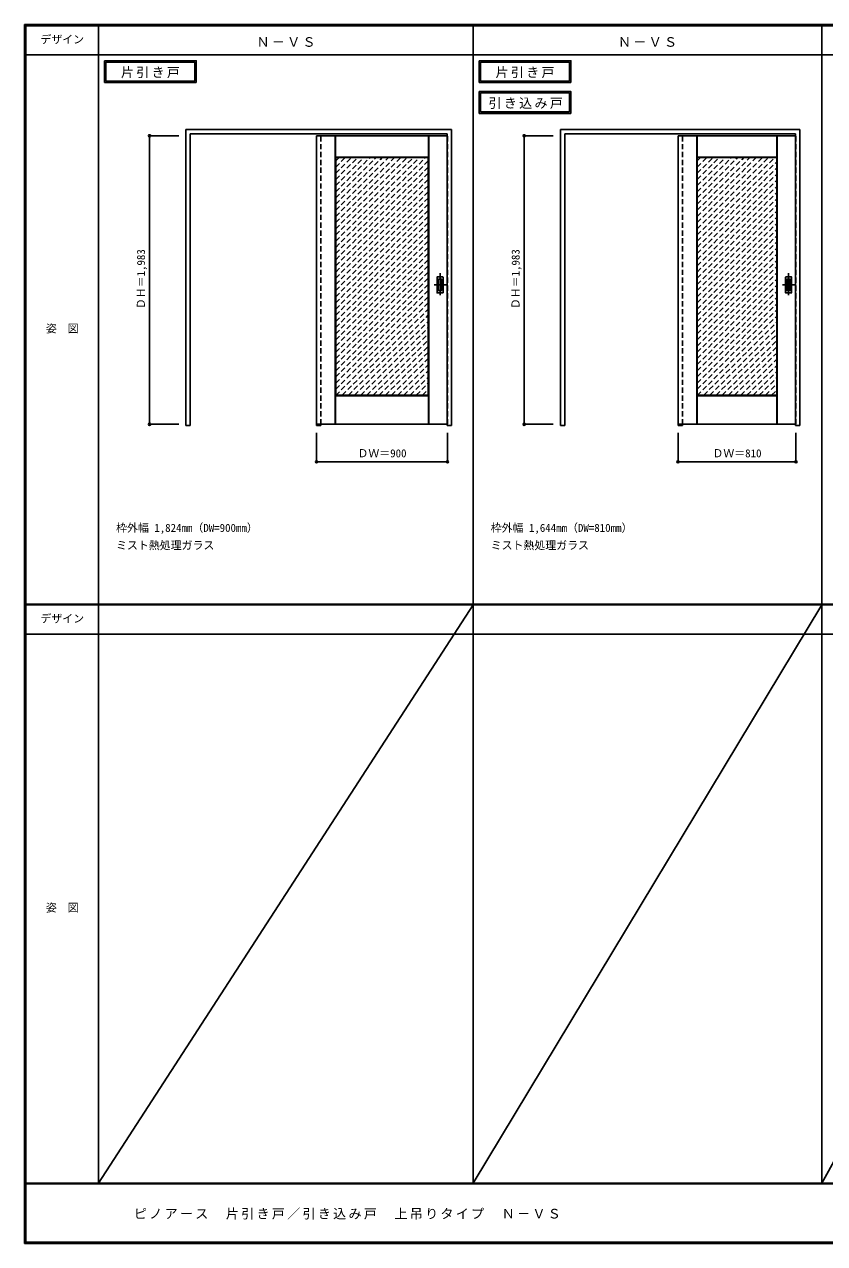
# Model space of a CAD drawing. Units: millimetres, scale not verified. Extents: x -6000 to 5700, y -4307 to 4175.
# Drawn here: x -6000 to -502, y -4205 to 4175 of the extents above; entities that cross this region are included whole.
import ezdxf
from ezdxf.enums import TextEntityAlignment as Align

# ---------------------------------------------------------------- set-up
doc = ezdxf.new("R2010")
doc.units = ezdxf.units.MM
doc.header["$LTSCALE"] = 30
doc.header["$PDMODE"] = 32
doc.header["$PDSIZE"] = 15
doc.linetypes.add('CHAIN1', pattern=[8, 5, -1, 1, -1])
doc.linetypes.add('DASHED1', pattern=[1.8, 1.2, -0.6])
for name, color, linetype in [('0-1_通り芯', 4, 'CHAIN1'), ('0-2_扉', 4, 'DASHED1'), ('0-3_仕上げ', 7, 'Continuous'), ('0-4_枠', 3, 'Continuous'), ('0-6_引手', 3, 'Continuous'), ('0-A_文字', 7, 'Continuous'), ('0-B_寸法', 7, 'Continuous'), ('0-C_ハッチ', 4, 'DASHED1'), ('F-1_枠', 6, 'Continuous'), ('F-A_文字', 7, 'Continuous')]:
    doc.layers.add(name, color=color, linetype=linetype)
doc.styles.add('ＭＳ ゴシック', font='')
doc.styles.get('ＭＳ ゴシック').set_extended_font_data('MS Gothic')

msp = doc.modelspace()

# ---------------------------------------------------------------- linework, layer by layer
at = {"layer": '0-1_通り芯'}
for p, q in [((-3144, 2465), (-3144, 2303)), ((-750, 2465), (-750, 2303)), ((-3103, 2384), (-3185, 2384)), ((-709, 2384), (-791, 2384))]:
    msp.add_line(p, q, dxfattribs=at)
at = {"layer": '0-2_扉'}
for p, q in [((-3993, 3409.5), (-3993, 3405.5)), ((-3096, 3409.5), (-3093, 3409.5)), ((-3093, 1426.5), (-3093, 3409.5)), ((-1509, 3409.5), (-1509, 3405.5)), ((-702, 3409.5), (-699, 3409.5)), ((-3096, 1426.5), (-3093, 1426.5))]:
    msp.add_line(p, q, dxfattribs=at)
at = {"layer": '0-2_扉', "color": 3, "linetype": 'Continuous'}
for p, q in [((-3096, 3409.5), (-3993, 3409.5)), ((-3993, 3409.5), (-3993, 1426.5)), ((-1509, 3409.5), (-1509, 1426.5)), ((-702, 3409.5), (-1509, 3409.5)), ((-3096, 1426.5), (-3993, 1426.5)), ((-702, 1426.5), (-1509, 1426.5))]:
    msp.add_line(p, q, dxfattribs=at)
at = {"layer": '0-2_扉'}
msp.add_lwpolyline([(-702, 1426.5), (-699, 1426.5), (-699, 3409.5)], dxfattribs=at)
at = {"layer": '0-3_仕上げ'}
for p, q in [((-3865, 1426.5), (-3865, 3409.5)), ((-3863.5, 3262), (-3863.5, 3409.5)), ((-3862, 3263.5), (-3862, 3409.5)), ((-3224, 3263.5), (-3224, 3409.5)), ((-3222.5, 3262), (-3222.5, 3409.5)), ((-3221, 1426.5), (-3221, 3409.5)), ((-1381, 1426.5), (-1381, 3409.5)), ((-1379.5, 3262), (-1379.5, 3409.5)), ((-1378, 3263.5), (-1378, 3409.5)), ((-830, 3263.5), (-830, 3409.5)), ((-828.5, 3262), (-828.5, 3409.5)), ((-827, 1426.5), (-827, 3409.5)), ((-3862, 3263.5), (-3863.5, 3262)), ((-3861, 3259.5), (-3863.5, 3262)), ((-3224, 3263.5), (-3862, 3263.5)), ((-3222.5, 3262), (-3225, 3259.5)), ((-3224, 3263.5), (-3222.5, 3262)), ((-1378, 3263.5), (-1379.5, 3262)), ((-1377, 3259.5), (-1379.5, 3262)), ((-830, 3263.5), (-1378, 3263.5)), ((-828.5, 3262), (-831, 3259.5)), ((-830, 3263.5), (-828.5, 3262)), ((-3863.5, 1624), (-3861, 1626.5)), ((-3863.5, 1426.5), (-3863.5, 1624)), ((-3862, 1426.5), (-3862, 1622.5)), ((-3225, 1626.5), (-3222.5, 1624)), ((-3224, 1622.5), (-3222.5, 1624)), ((-3224, 1426.5), (-3224, 1622.5)), ((-3222.5, 1426.5), (-3222.5, 1624)), ((-1379.5, 1426.5), (-1379.5, 1624)), ((-1378, 1426.5), (-1378, 1622.5)), ((-831, 1626.5), (-828.5, 1624)), ((-830, 1622.5), (-828.5, 1624)), ((-828.5, 1426.5), (-828.5, 1624))]:
    msp.add_line(p, q, dxfattribs=at)
at = {"layer": '0-3_仕上げ', "color": 3}
for p, q in [((-3861, 1626.5), (-3861, 3259.5)), ((-3225, 3259.5), (-3861, 3259.5)), ((-3225, 1626.5), (-3225, 3259.5)), ((-1377, 1626.5), (-1377, 3259.5)), ((-831, 3259.5), (-1377, 3259.5)), ((-831, 1626.5), (-831, 3259.5)), ((-3225, 1626.5), (-3861, 1626.5)), ((-831, 1626.5), (-1377, 1626.5))]:
    msp.add_line(p, q, dxfattribs=at)
at = {"layer": '0-3_仕上げ'}
for points in [[(-3224, 1622.5), (-3862, 1622.5), (-3863.5, 1624)], [(-830, 1426.5), (-830, 1622.5), (-1378, 1622.5), (-1379.5, 1624), (-1377, 1626.5)]]:
    msp.add_lwpolyline(points, dxfattribs=at)
at = {"layer": '0-4_枠'}
for p, q in [((-4890, 1418), (-4890, 3453)), ((-4890, 3453), (-3066, 3453)), ((-3066, 1418), (-3066, 3453)), ((-2316, 1418), (-2316, 3453)), ((-2316, 3453), (-672, 3453)), ((-672, 1418), (-672, 3453)), ((-4860, 3423), (-3096, 3423)), ((-4860, 1418), (-4860, 3423)), ((-3096, 1418), (-3096, 3423)), ((-2286, 3423), (-702, 3423)), ((-2286, 1418), (-2286, 3423)), ((-702, 1418), (-702, 3423)), ((-3993, 1426.5), (-3993, 1418)), ((-3963, 1426.5), (-3963, 1418)), ((-1509, 1426.5), (-1509, 1418)), ((-1479, 1426.5), (-1479, 1418)), ((-4890, 1418), (-4860, 1418)), ((-3993, 1418), (-3963, 1418)), ((-3096, 1418), (-3066, 1418)), ((-2316, 1418), (-2286, 1418)), ((-1509, 1418), (-1479, 1418)), ((-702, 1418), (-672, 1418))]:
    msp.add_line(p, q, dxfattribs=at)
at = {"layer": '0-4_枠', "color": 4, "linetype": 'DASHED1'}
for p, q in [((-3993, 1426.5), (-3993, 3423)), ((-3963, 1426.5), (-3963, 3423)), ((-1509, 1426.5), (-1509, 3423)), ((-1479, 1426.5), (-1479, 3423))]:
    msp.add_line(p, q, dxfattribs=at)
at = {"layer": '0-6_引手'}
for p, q in [((-3165, 2437.5), (-3165, 2330.5)), ((-3163.5, 2439), (-3124.5, 2439)), ((-3123, 2330.5), (-3123, 2437.5)), ((-771, 2437.5), (-771, 2330.5)), ((-769.5, 2439), (-730.5, 2439)), ((-729, 2330.5), (-729, 2437.5)), ((-3163.5, 2329), (-3124.5, 2329)), ((-769.5, 2329), (-730.5, 2329))]:
    msp.add_line(p, q, dxfattribs=at)
at = {"layer": '0-6_引手', "color": 7}
for p, q in [((-3156.5, 2421.5), (-3156.5, 2346.5)), ((-3155, 2423), (-3133, 2423)), ((-3131.5, 2346.5), (-3131.5, 2421.5)), ((-762.5, 2421.5), (-762.5, 2346.5)), ((-761, 2423), (-739, 2423)), ((-737.5, 2346.5), (-737.5, 2421.5)), ((-3155, 2345), (-3133, 2345)), ((-761, 2345), (-739, 2345))]:
    msp.add_line(p, q, dxfattribs=at)
at = {"layer": '0-6_引手'}
for centre, start, end in [((-3163.5, 2437.5), 90, 180), ((-3124.5, 2437.5), 0, 90), ((-769.5, 2437.5), 90, 180), ((-730.5, 2437.5), 0, 90), ((-3163.5, 2330.5), 180, 270), ((-3124.5, 2330.5), 270, 0), ((-769.5, 2330.5), 180, 270), ((-730.5, 2330.5), 270, 0)]:
    msp.add_arc(centre, 1.5, start, end, dxfattribs=at)
at = {"layer": '0-6_引手', "color": 7}
for centre, start, end in [((-3155, 2421.5), 90, 180), ((-3155, 2346.5), 180, 270), ((-3133, 2421.5), 0, 90), ((-3133, 2346.5), 270, 0), ((-761, 2421.5), 90, 180), ((-761, 2346.5), 180, 270), ((-739, 2421.5), 0, 90), ((-739, 2346.5), 270, 0)]:
    msp.add_arc(centre, 1.5, start, end, dxfattribs=at)
at = {"layer": '0-A_文字'}
for p, q in [((-5450, 3925), (-5450, 3775)), ((-5440, 3915), (-5440, 3785)), ((-5440, 3915), (-4828.97, 3915)), ((-4828.97, 3915), (-4828.97, 3785)), ((-2876, 3925), (-2876, 3775)), ((-2866, 3915), (-2866, 3785)), ((-2866, 3915), (-2254.97, 3915)), ((-2254.97, 3915), (-2254.97, 3785)), ((-5450, 3775), (-4818.97, 3775)), ((-5440, 3785), (-4828.97, 3785)), ((-2876, 3775), (-2244.97, 3775)), ((-2866, 3785), (-2254.97, 3785)), ((-2876, 3713.53), (-2876, 3563.53)), ((-2866, 3703.53), (-2866, 3573.53)), ((-2866, 3703.53), (-2254.97, 3703.53)), ((-2254.97, 3703.53), (-2254.97, 3573.53)), ((-2876, 3563.53), (-2244.97, 3563.53)), ((-2866, 3573.53), (-2254.97, 3573.53))]:
    msp.add_line(p, q, dxfattribs=at)
for points in [[(-5450, 3925), (-4818.97, 3925), (-4818.97, 3775)], [(-2876, 3925), (-2244.97, 3925), (-2244.97, 3775)], [(-2876, 3713.53), (-2244.97, 3713.53), (-2244.97, 3563.53)]]:
    msp.add_lwpolyline(points, dxfattribs=at)
at = {"layer": '0-B_寸法', "color": 4}
for p, q in [((-5140, 3409.5), (-5140, 1426.5)), ((-5140, 3409.5), (-4940, 3409.5)), ((-2566, 3409.5), (-2566, 1426.5)), ((-2566, 3409.5), (-2366, 3409.5)), ((-5140, 1426.5), (-4940, 1426.5)), ((-2566, 1426.5), (-2366, 1426.5)), ((-3993, 1168), (-3993, 1368)), ((-3093, 1168), (-3093, 1368)), ((-1509, 1168), (-1509, 1368)), ((-699, 1168), (-699, 1368)), ((-3093, 1168), (-3993, 1168)), ((-699, 1168), (-1509, 1168))]:
    msp.add_line(p, q, dxfattribs=at)
at = {"layer": '0-B_寸法'}
for p in [(-5140, 3409.5), (-2566, 3409.5), (-5140, 1426.5), (-2566, 1426.5), (-3993, 1168), (-3093, 1168), (-1509, 1168), (-699, 1168)]:
    msp.add_point(p, dxfattribs=at)
at = {"layer": '0-C_ハッチ'}
for p, q in [((-3861, 3236.56), (-3838.06, 3259.5)), ((-3861, 2727.44), (-3328.94, 3259.5)), ((-3861, 2769.87), (-3371.37, 3259.5)), ((-3861, 2812.29), (-3413.79, 3259.5)), ((-3861, 2854.72), (-3456.22, 3259.5)), ((-3861, 2897.15), (-3498.65, 3259.5)), ((-3861, 2939.57), (-3541.07, 3259.5)), ((-3861, 2982), (-3583.5, 3259.5)), ((-3861, 3024.43), (-3625.93, 3259.5)), ((-3861, 3066.85), (-3668.35, 3259.5)), ((-3861, 3109.28), (-3710.78, 3259.5)), ((-3861, 3151.71), (-3753.21, 3259.5)), ((-3861, 3194.13), (-3795.63, 3259.5)), ((-3861, 2685.02), (-3286.52, 3259.5)), ((-3861, 2642.59), (-3244.09, 3259.5)), ((-3861, 2600.16), (-3225, 3236.16)), ((-3861, 2557.74), (-3225, 3193.74)), ((-1377, 3236.56), (-1354.06, 3259.5)), ((-1377, 2727.44), (-844.94, 3259.5)), ((-1377, 2769.87), (-887.37, 3259.5)), ((-1377, 2812.3), (-929.8, 3259.5)), ((-1377, 2854.72), (-972.22, 3259.5)), ((-1377, 2897.15), (-1014.65, 3259.5)), ((-1377, 2939.57), (-1057.07, 3259.5)), ((-1377, 2982), (-1099.5, 3259.5)), ((-1377, 3024.43), (-1141.93, 3259.5)), ((-1377, 3066.85), (-1184.35, 3259.5)), ((-1377, 3109.28), (-1226.78, 3259.5)), ((-1377, 3151.71), (-1269.21, 3259.5)), ((-1377, 3194.13), (-1311.63, 3259.5)), ((-1377, 2685.02), (-831, 3231.02)), ((-1377, 2642.59), (-831, 3188.59)), ((-3861, 2515.31), (-3225, 3151.31)), ((-3861, 2472.88), (-3225, 3108.88)), ((-1377, 2600.16), (-831, 3146.16)), ((-1377, 2557.74), (-831, 3103.74)), ((-3861, 2430.46), (-3225, 3066.46)), ((-3861, 2388.03), (-3225, 3024.03)), ((-1377, 2515.31), (-831, 3061.31)), ((-1377, 2472.88), (-831, 3018.88)), ((-3861, 2345.6), (-3225, 2981.6)), ((-3861, 2303.18), (-3225, 2939.18)), ((-1377, 2430.46), (-831, 2976.46)), ((-1377, 2388.03), (-831, 2934.03)), ((-3861, 2260.75), (-3225, 2896.75)), ((-3861, 2218.33), (-3225, 2854.33)), ((-1377, 2345.6), (-831, 2891.6)), ((-3861, 2175.9), (-3225, 2811.9)), ((-3861, 2133.47), (-3225, 2769.47)), ((-1377, 2303.18), (-831, 2849.18)), ((-1377, 2260.75), (-831, 2806.75)), ((-3861, 2091.05), (-3225, 2727.05)), ((-3861, 2048.62), (-3225, 2684.62)), ((-1377, 2218.33), (-831, 2764.33)), ((-1377, 2175.9), (-831, 2721.9)), ((-3861, 2006.19), (-3225, 2642.19)), ((-3861, 1963.77), (-3225, 2599.77)), ((-1377, 2133.47), (-831, 2679.47)), ((-1377, 2091.05), (-831, 2637.05)), ((-3861, 1921.34), (-3225, 2557.34)), ((-3861, 1878.91), (-3225, 2514.91)), ((-1377, 2048.62), (-831, 2594.62)), ((-1377, 2006.19), (-831, 2552.19)), ((-3861, 1836.49), (-3225, 2472.49)), ((-1377, 1963.77), (-831, 2509.77)), ((-1377, 1921.34), (-831, 2467.34)), ((-3861, 1794.06), (-3225, 2430.06)), ((-3861, 1751.63), (-3225, 2387.63)), ((-1377, 1878.91), (-831, 2424.91)), ((-1377, 1836.49), (-831, 2382.49)), ((-3861, 1709.21), (-3225, 2345.21)), ((-3861, 1666.78), (-3225, 2302.78)), ((-1377, 1794.06), (-831, 2340.06)), ((-1377, 1751.64), (-831, 2297.64)), ((-3861, 1624.36), (-3225, 2260.36)), ((-3816.43, 1626.5), (-3225, 2217.93)), ((-1377, 1709.21), (-831, 2255.21)), ((-1377, 1666.78), (-831, 2212.78)), ((-3774, 1626.5), (-3225, 2175.5)), ((-3731.58, 1626.5), (-3225, 2133.08)), ((-1377, 1624.36), (-831, 2170.36)), ((-1332.43, 1626.5), (-831, 2127.93)), ((-3689.15, 1626.5), (-3225, 2090.65)), ((-3646.72, 1626.5), (-3225, 2048.22)), ((-1290, 1626.5), (-831, 2085.5)), ((-1247.58, 1626.5), (-831, 2043.08)), ((-3604.3, 1626.5), (-3225, 2005.8)), ((-3561.87, 1626.5), (-3225, 1963.37)), ((-1205.15, 1626.5), (-831, 2000.65)), ((-1162.72, 1626.5), (-831, 1958.22)), ((-3519.44, 1626.5), (-3225, 1920.94)), ((-3477.02, 1626.5), (-3225, 1878.52)), ((-1120.3, 1626.5), (-831, 1915.8)), ((-1077.87, 1626.5), (-831, 1873.37)), ((-3434.59, 1626.5), (-3225, 1836.09)), ((-3392.16, 1626.5), (-3225, 1793.67)), ((-1035.44, 1626.5), (-831, 1830.94)), ((-993.02, 1626.5), (-831, 1788.52)), ((-3349.74, 1626.5), (-3225, 1751.24)), ((-3307.31, 1626.5), (-3225, 1708.81)), ((-950.59, 1626.5), (-831, 1746.09)), ((-908.16, 1626.5), (-831, 1703.67)), ((-3264.89, 1626.5), (-3225, 1666.39)), ((-865.74, 1626.5), (-831, 1661.24))]:
    msp.add_line(p, q, dxfattribs=at)
at = {"layer": 'F-1_枠'}
for p, q in [((-6000, 4175), (5700, 4175)), ((-6000, 4175), (-6000, -4205)), ((-6000, 4170), (5700, 4170)), ((-6000, 4165), (5700, 4165)), ((-5995, 4175), (-5995, -4205)), ((-5990, 4175), (-5990, -4205)), ((-5490, 4175), (-5490, -3790)), ((-2916, -3790), (-2916, 4175)), ((-522, -3790), (-522, 4175)), ((-6000, 3965), (5700, 3965)), ((-6000, 190.5), (5700, 190.5)), ((-6000, 187.5), (5700, 187.5)), ((-6000, 184.5), (5700, 184.5)), ((-6000, -15.5), (5700, -15.5)), ((5700, -3790), (-6000, -3790)), ((5700, -3795), (-6000, -3795)), ((5700, -4195), (-6000, -4195)), ((5700, -4200), (-6000, -4200)), ((5700, -4205), (-6000, -4205))]:
    msp.add_line(p, q, dxfattribs=at)
at = {"layer": 'F-A_文字'}
for p, q in [((-2916, 184.5), (-5490, -3790)), ((-522, 184.5), (-2916, -3790)), ((1678, 184.5), (-522, -3790))]:
    msp.add_line(p, q, dxfattribs=at)

# ---------------------------------------------------------------- texts
at = {"layer": '0-A_文字', "style": 'ＭＳ ゴシック'}
for s, p in [('枠外幅 1,824mm（DW=900mm）', (-5370, 670.5)), ('枠外幅 1,644mm（DW=810mm）', (-2796, 670.5)), ('ミスト熱処理ガラス', (-5370, 550.5)), ('ミスト熱処理ガラス', (-2796, 550.5))]:
    msp.add_text(s, height=54.99, dxfattribs=at).set_placement(p, align=Align.BOTTOM_LEFT)
at = {"layer": '0-A_文字', "char_height": 65.98, "attachment_point": 7, "style": 'ＭＳ ゴシック'}
for s, insert in [('\\T1.17;Ｎ－ＶＳ', (-4405.5, 4020)), ('\\T1.17;Ｎ－ＶＳ', (-1921.5, 4020)), ('\\T1.17;片引き戸', (-5336.98, 3805)), ('\\T1.17;片引き戸', (-2762.98, 3805)), ('\\T1.17;引き込み戸', (-2811.34, 3593.53))]:
    msp.add_mtext(s, dxfattribs=dict(at, insert=insert))
at = {"layer": '0-B_寸法', "style": 'ＭＳ ゴシック'}
for p in [(-5155, 2217.75), (-2581, 2217.75)]:
    msp.add_text('ＤＨ＝1,983', height=54.99, rotation=90, dxfattribs=at).set_placement(p, align=Align.BOTTOM_LEFT)
for s, p in [('ＤＷ＝900', (-3711.75, 1183)), ('ＤＷ＝810', (-1272.75, 1183))]:
    msp.add_text(s, height=54.99, dxfattribs=at).set_placement(p, align=Align.BOTTOM_LEFT)
at = {"layer": 'F-A_文字', "style": 'ＭＳ ゴシック'}
for s, p in [('デザイン', (-5890, 4027.5)), ('姿\u3000図', (-5852.5, 2040.25)), ('デザイン', (-5890, 47)), ('姿\u3000図', (-5852.5, -1940.25))]:
    msp.add_text(s, height=54.99, dxfattribs=at).set_placement(p, align=Align.BOTTOM_LEFT)
at = {"layer": 'F-A_文字', "insert": (-5247.55, -4040), "char_height": 65.98, "attachment_point": 7, "style": 'ＭＳ ゴシック'}
msp.add_mtext('\\T1.17;ピノアース\u3000片引き戸／引き込み戸\u3000上吊りタイプ\u3000Ｎ－ＶＳ', dxfattribs=at)

doc.saveas('drawing.dxf')
